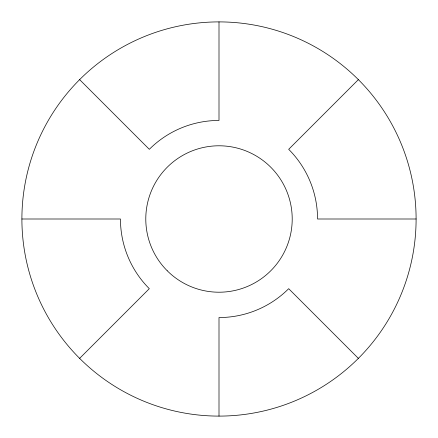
<?xml version="1.0" encoding="UTF-8"?>
<svg xmlns="http://www.w3.org/2000/svg" width="438" height="438" viewBox="0 0 438 438"><rect width="100%" height="100%" fill="white"/><g stroke="black" fill="none" stroke-linecap="round" stroke-linejoin="round"><path stroke-width="0.66" d="M79.628 358.372L149.314 288.686A98.55 98.55 0 0 1 120.45 219L21.9 219M358.372 79.628L288.686 149.314A98.55 98.55 0 0 1 317.55 219L416.1 219A197.1 197.1 0 0 1 120.45 389.694A197.1 197.1 0 0 1 120.45 48.306A197.1 197.1 0 0 1 416.1 219M79.628 79.628L149.314 149.314A98.55 98.55 0 0 1 219 120.45L219 21.9M358.372 358.372L288.686 288.686A98.55 98.55 0 0 1 219 317.55L219 416.1M167.234 270.766A73.206 73.206 0 0 0 289.715 237.949A73.206 73.206 0 0 0 200.051 148.285A73.206 73.206 0 0 0 167.234 270.766"/></g></svg>
